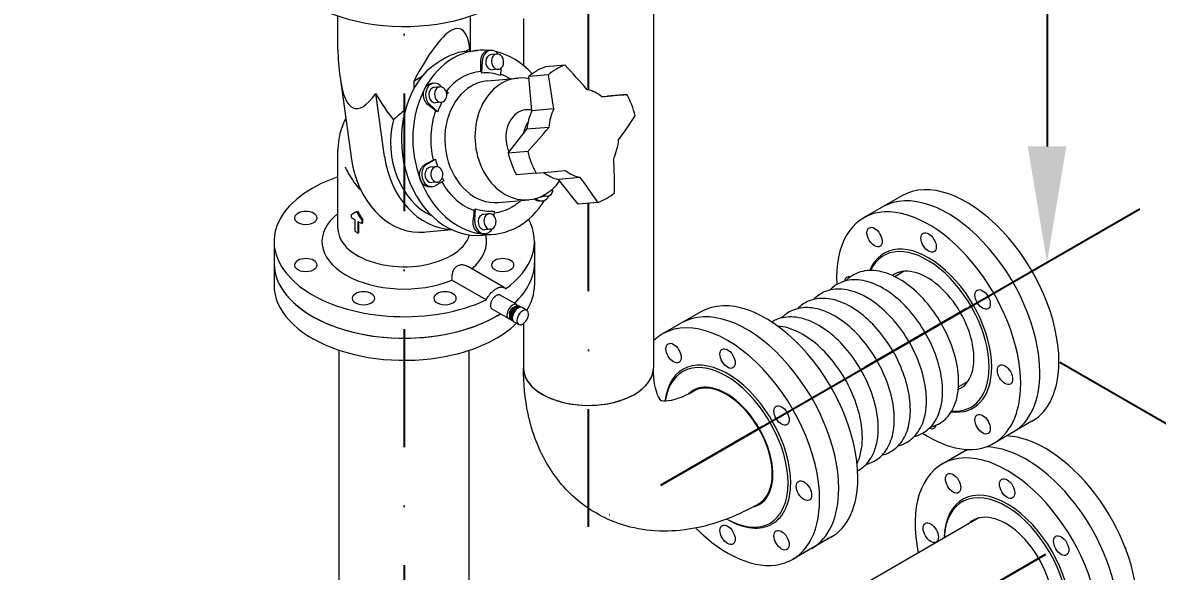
# Model space of a CAD drawing. Header units: millimetres. Extents: x -312439 to 477422, y -331570 to 212570.
# Drawn here: x 353393 to 354614, y 171917 to 172508 of the extents above; entities that cross this region are included whole.
import ezdxf

# ---------------------------------------------------------------- set-up
doc = ezdxf.new("R2010")
doc.units = ezdxf.units.MM
doc.linetypes.add('DASHDOT', pattern=[25.4, 12.7, -6.35, 0, -6.35])
doc.styles.add('ROMAND', font='ROMAND.SHX')
doc.dimstyles.new('1-50 (MILIMETRO)', dxfattribs={"dimscale": 0, "dimtxt": 125, "dimasz": 125, "dimexe": 100, "dimexo": 100, "dimgap": 50, "dimtad": 0, "dimdec": 0, "dimzin": 0, "dimdsep": 46, "dimtxsty": 'ROMAND', "dimcen": -390, "dimclrd": 1, "dimclre": 1, "dimclrt": 3, "dimadec": 0, "dimazin": 0, "dimtfac": 1, "dimtdec": 0, "dimtix": 1, "dimtmove": 2, "dimatfit": 2, "dimfxl": 1, "dimtvp": 1, "dimtolj": 1, "dimtzin": 0, "dimarcsym": 0})

# ---------------------------------------------------------------- blocks, each defined once
blk = doc.blocks.new('*D88')
at = {"color": 1, "lineweight": -2, "transparency": 16777216}
for p, q in [((354101.8, 173727.8), (354595.7, 174012.9)), ((354495.7, 173830.2), (354495.7, 172374.5)), ((354101.8, 172022.1), (354595.7, 172307.2))]:
    blk.add_line(p, q, dxfattribs=at)
at = {"color": 1, "transparency": 16777216}
for points in [[(354474.9, 173830.2), (354516.5, 173830.2), (354495.7, 173955.2)], [(354474.9, 172374.5), (354516.5, 172374.5), (354495.7, 172249.5)]]:
    blk.add_solid(points, dxfattribs=at)
at = {"layer": 'Defpoints', "color": 0, "transparency": 16777216}
for p in [(354001.8, 173670), (354495.7, 172249.5), (354001.8, 171964.4)]:
    blk.add_point(p, dxfattribs=at)
at = {"color": 3, "transparency": 16777216, "insert": (354370.7, 173102.3), "char_height": 125, "attachment_point": 5, "rotation": 90, "style": 'ROMAND'}
blk.add_mtext('\\A1;1706', dxfattribs=at)
blk = doc.blocks.new('*D89')
at = {"color": 1, "lineweight": -2, "transparency": 16777216}
for p, q in [((353703.5, 173136.1), (353190.9, 172840.2)), ((353290.9, 172772.9), (353290.9, 171364.9)), ((353703.5, 171478.1), (353190.9, 171182.2))]:
    blk.add_line(p, q, dxfattribs=at)
at = {"color": 1, "transparency": 16777216}
for points in [[(353270.1, 172772.9), (353311.8, 172772.9), (353290.9, 172897.9)], [(353270.1, 171364.9), (353311.8, 171364.9), (353290.9, 171239.9)]]:
    blk.add_solid(points, dxfattribs=at)
at = {"layer": 'Defpoints', "color": 0, "transparency": 16777216}
for p in [(353803.5, 173193.8), (353803.5, 171535.9), (353290.9, 171239.9)]:
    blk.add_point(p, dxfattribs=at)
at = {"color": 3, "transparency": 16777216, "insert": (353165.9, 172068.9), "char_height": 125, "attachment_point": 5, "rotation": 90, "style": 'ROMAND'}
blk.add_mtext('\\A1;1658', dxfattribs=at)
blk = doc.blocks.new('*D90')
at = {"color": 1, "lineweight": -2, "transparency": 16777216}
for p, q in [((354509.4, 172141.9), (355270.7, 171702.4)), ((354101.8, 171906.6), (354863.1, 171467.1)), ((354871.3, 171587.3), (355062.4, 171697.7))]:
    blk.add_line(p, q, dxfattribs=at)
at = {"color": 1, "transparency": 16777216}
for points in [[(355052, 171715.7), (355072.8, 171679.6), (355170.7, 171760.2)], [(354860.9, 171605.4), (354881.8, 171569.3), (354763.1, 171524.8)]]:
    blk.add_solid(points, dxfattribs=at)
at = {"layer": 'Defpoints', "color": 0, "transparency": 16777216}
for p in [(354409.4, 172199.7), (354001.8, 171964.4), (355170.7, 171760.2)]:
    blk.add_point(p, dxfattribs=at)
at = {"color": 3, "transparency": 16777216, "insert": (354904.4, 171750.7), "char_height": 125, "attachment_point": 5, "rotation": 30, "style": 'ROMAND'}
blk.add_mtext('\\A1;471', dxfattribs=at)

msp = doc.modelspace()

# ---------------------------------------------------------------- linework, layer by layer
at = {"color": 6, "linetype": 'DASHDOT', "ltscale": 10}
for p, q in [((353803.473, 173193.832), (353803.473, 171535.858)), ((354001.792, 172435.265), (354001.792, 172905.93)), ((354001.792, 171964.358), (354001.792, 172313.221))]:
    msp.add_line(p, q, dxfattribs=at)
at = {"color": 5, "linetype": 'Continuous', "lineweight": 0, "extrusion": (4.44089e-16, 0.816497, 0.57735)}
for p, q in [((354071.787, 172946.341), (354071.787, 172135.808)), ((353732.081, 172478.839), (353732.081, 172514.923)), ((353874.864, 172477.226), (353874.864, 172514.923)), ((353931.798, 172512.402), (353931.798, 172461.712)), ((353868.925, 172476.682), (353874.085, 172479.661)), ((353870.196, 172476.809), (353882.453, 172477.903)), ((353874.085, 172477.156), (353874.085, 172479.661)), ((353896.614, 172477.873), (353894.28, 172477.665)), ((353887.068, 172453.485), (353887.687, 172466.476)), ((353903.256, 172473.987), (353897.01, 172473.429)), ((353904.73, 172457.479), (353898.485, 172456.922)), ((353907.557, 172458.606), (353907.189, 172450.883)), ((353958.642, 172451.583), (353937.591, 172449.702)), ((353976.671, 172461.992), (353955.62, 172460.111)), ((353734.318, 172448.635), (353746.681, 172360.207)), ((353813.991, 172444.966), (353822.746, 172450.02)), ((353813.991, 172436.949), (353813.991, 172444.966)), ((353835.315, 172442.482), (353833.191, 172442.293)), ((353842.002, 172440.1), (353843.924, 172438.396)), ((353893.254, 172445.078), (353925.797, 172447.985)), ((353940.955, 172412.643), (353937.591, 172449.702)), ((353782.28, 172363.387), (353772.768, 172431.419)), ((353841.957, 172438.596), (353835.712, 172438.038)), ((353848.129, 172434.667), (353850.631, 172432.448)), ((354016.262, 172428.054), (354022.094, 172428.588)), ((354043.145, 172430.468), (354022.094, 172428.588)), ((353839.525, 172411.817), (353830.896, 172419.469)), ((353843.431, 172422.089), (353837.186, 172421.531)), ((353964.407, 172414.738), (353940.955, 172412.643)), ((353915.433, 172367.007), (353935.659, 172392.88)), ((353959.112, 172394.975), (353935.659, 172392.88)), ((353732.081, 172285.973), (353732.081, 172371.015)), ((353936.484, 172368.887), (353915.433, 172367.007)), ((353827.835, 172355.295), (353837.084, 172360.634)), ((353837.851, 172352.489), (353831.605, 172351.931)), ((353945.498, 172345.654), (353924.448, 172343.774)), ((353833.477, 172330.98), (353831.541, 172330.807)), ((353839.325, 172335.982), (353833.08, 172335.424)), ((353846.098, 172337.401), (353836.85, 172332.061)), ((353993.012, 172341.013), (353969.559, 172338.918)), ((353990.922, 172312.25), (353969.559, 172338.918)), ((353904.958, 172314.036), (353937.501, 172316.942)), ((353945.281, 172318.037), (353944.969, 172318.314)), ((353957.817, 172320.657), (353951.571, 172320.099)), ((354339.271, 172321.129), (354298.048, 172297.329)), ((353752.091, 172304.253), (353752.993, 172304.774)), ((353879.475, 172294.263), (353880.094, 172307.255)), ((353900.215, 172304.652), (353899.976, 172299.644)), ((353951.968, 172315.655), (353949.844, 172315.465)), ((354011.973, 172314.131), (353990.922, 172312.25)), ((353746.767, 172301.183), (353747.674, 172301.707)), ((353746.767, 172297.894), (353746.767, 172301.183)), ((353750.432, 172283.007), (353750.432, 172295.452)), ((353753.803, 172281.06), (353753.803, 172293.506)), ((353754.705, 172281.581), (353754.705, 172293.026)), ((353758.035, 172294.678), (353758.942, 172295.202)), ((353758.035, 172291.388), (353758.035, 172294.678)), ((353758.942, 172291.912), (353758.942, 172295.202)), ((353895.043, 172301.774), (353888.798, 172301.216)), ((353753.803, 172281.06), (353754.705, 172281.581)), ((353758.035, 172291.388), (353758.942, 172291.912)), ((353826.909, 172282.234), (353854.753, 172284.721)), ((353890.669, 172280.264), (353888.336, 172280.056)), ((353896.518, 172285.266), (353890.272, 172284.709)), ((353663.239, 172271.921), (353663.239, 172224.908)), ((353887.889, 172278.721), (353900.146, 172279.816)), ((353943.706, 172271.921), (353943.706, 172224.908)), ((353911.154, 172222.241), (353872.496, 172244.56)), ((354341.733, 172239.819), (354331.766, 172234.065)), ((353891.597, 172208.941), (353854.761, 172230.208)), ((353924.577, 172203.965), (353906.903, 172214.17)), ((353915.845, 172188.84), (353898.17, 172199.044)), ((353925.169, 172199.786), (353925.98, 172200.254)), ((353928.119, 172201.773), (353927.218, 172202.294)), ((353935.427, 172197.775), (353930.378, 172200.69)), ((354122.764, 172196.129), (354081.542, 172172.329)), ((353919.514, 172186.869), (353918.613, 172187.389)), ((353919.76, 172190.417), (353919.76, 172189.481)), ((353926.63, 172182.539), (353921.582, 172185.454)), ((353931.798, 172183.475), (353931.798, 172135.808)), ((353733.478, 171707.308), (353733.478, 172154.751)), ((353873.467, 171707.308), (353873.467, 172154.751)), ((354410.318, 172121.025), (354400.352, 172115.271)), ((354479.504, 172078.238), (354438.281, 172054.438)), ((354409.926, 172047.922), (354382.651, 172032.175)), ((354150.755, 171972.905), (354151.658, 171972.383)), ((354422.444, 171974.044), (354236.829, 171866.879)), ((354262.998, 171953.238), (354221.775, 171929.438)), ((354580.261, 171942.309), (354579.696, 171942.636)), ((354579.835, 171942.277), (354580.261, 171942.309)), ((354580.261, 171942.309), (354580.261, 171941.172))]:
    msp.add_line(p, q, dxfattribs=at)
at = {"color": 6, "linetype": 'DASHDOT', "ltscale": 10, "extrusion": (4.44089e-16, 0.816497, 0.57735)}
for p, q in [((354409.387, 172199.683), (354001.792, 171964.358)), ((354493.991, 171934.529), (353803.473, 171535.858))]:
    msp.add_line(p, q, dxfattribs=at)
at = {"color": 5, "linetype": 'Continuous', "lineweight": 0}
msp.add_arc((353803.473, 172371.015), 71.391, 151.937168, 180, dxfattribs=at)
for centre, major_axis, ratio, start_param, end_param in [((353803.473, 172584.61), (140.233, 0), 0.57735027, 3.14159265, 5.39189999), ((353803.473, 172310.921), (60.176, 190.253), 0.20190622, 5.8629198, 6.50044468), ((353803.473, 172310.921), (60.176, 190.253), 0.20190622, 0.21725938, 0.85478426), ((353803.473, 172407.447), (-46.463, 131.96), 0.41075435, 0.86214009, 1.11311563), ((353891.299, 172378.86), (8.846, -99.044), 0.78867513, 2.98035042, 3.49247206), ((353879.043, 172377.765), (8.846, -99.044), 0.78867513, 3.14159265, 3.24735773), ((353897.748, 172465.175), (1.134, -12.698), 0.78867513, 2.25514987, 4.53966962), ((353891.299, 172378.86), (8.846, -99.044), 0.78867513, 2.33889999, 2.89501868), ((353891.299, 172378.86), (8.846, -99.044), 0.78867513, 3.49247206, 4.01607084), ((353819.97, 172372.489), (62.833, 101.162), 0.40254267, 0.64488071, 0.88999505), ((353819.97, 172372.489), (62.833, 101.162), 0.40254267, 0.39976638, 0.64488071), ((353897.748, 172465.175), (-0.737, 8.254), 0.78867513, 0.35087941, 3.14159265), ((353897.748, 172465.175), (-0.737, 8.254), 0.78867513, 0, 0.35087941), ((353903.993, 172465.733), (-0.737, 8.254), 0.78867513, 0.35087941, 3.49247206), ((353903.993, 172465.733), (-0.737, 8.254), 0.78867513, 3.49247206, 6.63406472), ((353879.043, 172377.765), (8.846, -99.044), 0.78867513, 3.7375864, 6.28318531), ((353892.527, 172378.969), (6.808, -76.223), 0.78867513, 3.13624359, 3.49247206), ((353893.641, 172379.069), (6.646, -74.41), 0.78867513, 2.79738554, 3.14036104), ((353892.527, 172378.969), (6.808, -76.223), 0.78867513, 2.60529105, 2.78295009), ((353973.271, 172386.181), (6.805, -76.188), 0.78867513, 3.32502399, 3.65992014), ((353994.322, 172388.061), (-6.805, 76.188), 0.78867513, 0.35087941, 0.51832749), ((353687.539, 172360.592), (-41.738, 455.48), 0.61480915, 4.7750799, 4.85691043), ((353994.322, 172388.061), (-6.805, 76.188), 0.78867513, 0.18343133, 0.35087941), ((353737.74, 172389.575), (-360.346, 281.7), 0.47025443, 4.31111475, 4.39294528), ((353803.473, 172671.742), (53.231, 256.437), 0.18551729, 2.66323065, 3.53846828), ((353836.449, 172429.784), (1.134, -12.698), 0.78867513, 2.44527451, 5.58686717), ((353842.694, 172430.342), (0.737, -8.254), 0.78867513, 0.35087941, 3.49247206), ((353899.106, 172379.557), (5.852, -65.521), 0.78867513, 3.49247206, 6.28318531), ((353892.527, 172378.969), (6.808, -76.223), 0.78867513, 3.49247206, 3.83662805), ((353931.649, 172382.463), (5.852, -65.521), 0.78867513, 3.49247206, 6.63406472), ((353899.106, 172379.557), (5.852, -65.521), 0.78867513, 3.14159265, 3.49247206), ((353931.649, 172382.463), (5.852, -65.521), 0.78867513, 2.91008503, 3.49247206), ((353803.473, 172502.378), (-46.463, 131.96), 0.41075435, 1.98835326, 2.26754973), ((353891.299, 172378.86), (8.846, -99.044), 0.78867513, 4.01607084, 5.06326839), ((353836.449, 172429.784), (0.737, -8.254), 0.78867513, 3.49247206, 6.28318531), ((353836.449, 172429.784), (0.737, -8.254), 0.78867513, 3.14159265, 3.49247206), ((353842.694, 172430.342), (0.737, -8.254), 0.78867513, 3.49247206, 6.63406472), ((353893.641, 172379.069), (6.646, -74.41), 0.78867513, 3.84458309, 3.87989113), ((353996.724, 172388.276), (-4.253, 47.617), 0.78867513, 5.62527737, 6.07205574), ((353713.793, 172400.931), (455.516, 41.342), 0.00111499, 5.4386381, 5.52046863), ((353994.322, 172388.061), (-6.805, 76.188), 0.78867513, 5.06326839, 5.23071647), ((353893.641, 172379.069), (6.646, -74.41), 0.78867513, 4.02586758, 4.18755859), ((353937.36, 172382.973), (2.756, -30.856), 0.78867513, 2.88421594, 3.49247206), ((353996.724, 172388.276), (-4.253, 47.617), 0.78867513, 0.91288839, 1.35966676), ((353994.322, 172388.061), (-6.805, 76.188), 0.78867513, 4.89582031, 5.06326839), ((353852.734, 172375.415), (7.202, -80.632), 0.78867513, 4.29303072, 5.86280787), ((353892.527, 172378.969), (6.808, -76.223), 0.78867513, 4.18344114, 4.89589809), ((353937.36, 172382.973), (2.756, -30.856), 0.78867513, 3.49247206, 5.14020289), ((353973.271, 172386.181), (4.253, -47.617), 0.78867513, 4.05448104, 4.50125942), ((353738.893, 172336.239), (356.976, 285.958), 0.39604584, 5.31415768, 5.39598821), ((353950.631, 172384.159), (2.098, -23.491), 0.78867513, 3.8637936, 4.46046304), ((353695.521, 172390.382), (356.976, 285.958), 0.39604584, 5.10411779, 5.18594832), ((353996.724, 172388.276), (-4.253, 47.617), 0.78867513, 4.05448104, 4.50125942), ((353973.271, 172386.181), (6.805, -76.188), 0.78867513, 4.89582031, 5.23071647), ((353994.322, 172388.061), (-6.805, 76.188), 0.78867513, 1.75422766, 1.92167574), ((353817.135, 172372.235), (8.052, -90.155), 0.78867513, 4.77554356, 6.19954672), ((353852.734, 172375.415), (8.052, -90.155), 0.78867513, 4.77554356, 6.18845813), ((353832.343, 172343.678), (-1.134, 12.698), 0.78867513, 0.35087941, 3.49247206), ((353838.588, 172344.236), (0.737, -8.254), 0.78867513, 0.35087941, 3.49247206), ((353893.641, 172379.069), (6.646, -74.41), 0.78867513, 4.89178064, 5.00784831), ((353994.322, 172388.061), (-6.805, 76.188), 0.78867513, 1.92167574, 2.08912382), ((353746.875, 172366.029), (41.738, -455.48), 0.61480915, 1.42344736, 1.50527789), ((353803.473, 172271.921), (140.233, 0), 0.57735027, 2.10492458, 2.35619449), ((353832.343, 172343.678), (0.737, -8.254), 0.78867513, 3.49247206, 6.28318531), ((353832.343, 172343.678), (0.737, -8.254), 0.78867513, 3.14159265, 3.49247206), ((353838.588, 172344.236), (0.737, -8.254), 0.78867513, 3.49247206, 6.63406472), ((353720.622, 172325.69), (455.516, 41.342), 0.00111499, 5.22859821, 5.31042874), ((353973.271, 172386.181), (4.253, -47.617), 0.78867513, 5.62700023, 6.07205574), ((353996.724, 172388.276), (-4.253, 47.617), 0.78867513, 2.48368471, 2.93046309), ((353803.473, 172271.921), (140.233, 0), 0.57735027, 2.35619449, 5.39189999), ((353891.299, 172378.86), (8.846, -99.044), 0.78867513, 5.06326839, 6.11046594), ((353892.527, 172378.969), (6.808, -76.223), 0.78867513, 5.23710515, 5.94309564), ((353893.641, 172379.069), (6.646, -74.41), 0.78867513, 5.18764953, 5.23475614), ((353931.649, 172382.463), (5.852, -65.521), 0.78867513, 0.35087941, 0.74178752), ((353957.079, 172328.911), (-0.737, 8.254), 0.78867513, 3.49247206, 4.6519615), ((353696.675, 172337.046), (-360.346, 281.7), 0.47025443, 4.10107486, 4.18290539), ((354409.387, 172199.683), (70.117, -121.446), 0.57735027, 0.78539816, 3.14159265), ((353950.834, 172328.353), (-1.134, 12.698), 0.78867513, 2.44527451, 4.02803544), ((353950.834, 172328.353), (-0.737, 8.254), 0.78867513, 2.93120014, 3.14159265), ((353957.079, 172328.911), (-0.737, 8.254), 0.78867513, 2.50826404, 3.49247206), ((353994.322, 172388.061), (-6.805, 76.188), 0.78867513, 3.32502399, 3.49247206), ((353994.322, 172388.061), (-6.805, 76.188), 0.78867513, 3.49247206, 3.65992014), ((354388.776, 172187.783), (70.117, -121.446), 0.57735027, 0.78539816, 3.14159265), ((353697.47, 172297.271), (-12.111, 0), 0.57735027, 2.35619449, 5.49778714), ((353803.473, 172333.918), (71.391, 41.191), 0.00028422, 3.8150161, 3.92685607), ((353803.473, 172333.922), (-50.49, 87.393), 0.57753972, 1.57066136, 1.6825017), ((353893.641, 172379.069), (6.646, -74.41), 0.78867513, 5.93897819, 6.28195369), ((353892.527, 172378.969), (6.808, -76.223), 0.78867513, 0.01320384, 0.35087941), ((353892.527, 172378.969), (6.808, -76.223), 0.78867513, 0.35087941, 0.53630161), ((353891.299, 172378.86), (8.846, -99.044), 0.78867513, 0.35087941, 0.81818173), ((354368.165, 172175.883), (70.117, -121.446), 0.57735027, 0.78539816, 3.9923619), ((353697.47, 172297.271), (-12.111, 0), 0.57735027, 5.49778714, 8.6393798), ((353803.473, 172271.921), (88.602, 0), 0.57735027, 2.50774616, 5.32971885), ((353803.473, 172333.918), (72.666, 41.926), 0.00028422, 3.81698569, 3.92685556), ((353803.473, 172324.129), (-72.666, 0), 0.57735027, 0.67555703, 0.75258659), ((353803.473, 172333.922), (-51.391, 88.954), 0.57753972, 1.57066085, 1.68053106), ((353803.473, 172324.129), (-72.666, 0), 0.57735027, 0.81820974, 0.8952971), ((353889.535, 172292.962), (-1.134, 12.698), 0.78867513, 1.39807696, 4.02803544), ((353889.535, 172292.962), (0.737, -8.254), 0.78867513, 3.49247206, 6.28318531), ((353889.535, 172292.962), (0.737, -8.254), 0.78867513, 3.14159265, 3.49247206), ((353895.781, 172293.52), (0.737, -8.254), 0.78867513, 3.49247206, 6.63406472), ((353895.781, 172293.52), (0.737, -8.254), 0.78867513, 0.35087941, 3.49247206), ((353803.473, 172271.921), (140.233, 0), 0.57735027, 5.6036743, 6.58518867), ((353803.473, 172285.973), (71.391, 0), 0.57735027, 3.14159265, 5.49778714), ((353803.473, 172311.683), (-72.666, 0), 0.57735027, 0.75258659, 0.81820974), ((353891.299, 172378.86), (8.846, -99.044), 0.78867513, 6.11046594, 6.63406472), ((353803.473, 172285.973), (71.391, 0), 0.57735027, 5.49778714, 6.11465983), ((353803.473, 172271.921), (88.602, 0), 0.57735027, 5.67130388, 6.42238341), ((354368.165, 172175.883), (48.071, -83.262), 0.57735027, 0.78539816, 3.55968323), ((354366.779, 172175.083), (47.091, -81.565), 0.57735027, 0.78539816, 3.52200324), ((353803.473, 172248.708), (-140.233, 0), 0.57735027, 0, 1.96273642), ((353803.473, 172248.708), (140.233, 0), 0.57735027, 3.14159265, 5.49778714), ((353697.47, 172246.571), (-12.111, 0), 0.57735027, 5.49778714, 8.6393798), ((353697.47, 172246.571), (-12.111, 0), 0.57735027, 2.35619449, 5.49778714), ((353909.475, 172246.571), (-12.111, 0), 0.57735027, 5.49778714, 8.6393798), ((353909.475, 172246.571), (-12.111, 0), 0.57735027, 2.35619449, 5.49778714), ((353803.473, 172248.708), (-140.233, 0), 0.57735027, 2.57789119, 3.14159265), ((353803.473, 172248.708), (140.233, 0), 0.57735027, 5.71948385, 6.28318531), ((354366.779, 172175.083), (35.518, -61.518), 0.57735027, 6.2237155, 9.48424777), ((354285.892, 172223.383), (5.818, -10.076), 0.57735027, 2.60384907, 3.80810869), ((353803.473, 172224.908), (140.233, 0), 0.57735027, 3.14159265, 5.10432908), ((353803.473, 172224.908), (140.233, 0), 0.57735027, 5.94045556, 6.28318531), ((353759.565, 172210.72), (-12.111, 0), 0.57735027, 5.49778714, 8.6393798), ((353759.565, 172210.72), (-12.111, 0), 0.57735027, 2.35619449, 5.49778714), ((353847.38, 172210.72), (-12.111, 0), 0.57735027, 5.49778714, 8.6393798), ((353847.38, 172210.72), (-12.111, 0), 0.57735027, 2.35619449, 5.49778714), ((354192.881, 172074.683), (70.117, -121.446), 0.57735027, 0.78539816, 3.14159265), ((353920.211, 172196.403), (4.366, 7.563), 0.57735027, 0.78539816, 3.48116086), ((353922.915, 172194.841), (4.303, 7.452), 0.57735027, 0.78539816, 3.14159265), ((353920.211, 172196.403), (2.55, 4.416), 0.57735027, 0.78539816, 2.79397022), ((353923.817, 172194.321), (4.303, 7.452), 0.57735027, 0.78539816, 3.34982476), ((353923.817, 172194.321), (3.825, 6.624), 0.57735027, 0.78539816, 3.13938294), ((353925.98, 172193.072), (4.398, 7.618), 0.57735027, 0.78539816, 3.14159265), ((353925.169, 172193.54), (3.825, 6.624), 0.57735027, 0.78539816, 2.35619449), ((353920.211, 172196.403), (4.366, 7.563), 0.57735027, 5.9436171, 7.06858347), ((353920.211, 172196.403), (2.55, 4.416), 0.57735027, 0.34762244, 0.78539816), ((353922.915, 172194.841), (4.303, 7.452), 0.57735027, 0, 0.78539816), ((353923.817, 172194.321), (4.303, 7.452), 0.57735027, 6.0749532, 7.06858347), ((353923.817, 172194.321), (3.825, 6.624), 0.57735027, 0.00220971, 0.78539816), ((353931.028, 172190.157), (4.398, 7.618), 0.57735027, 0.78539816, 3.92699082), ((353925.98, 172193.072), (4.398, 7.618), 0.57735027, 0, 0.78539816), ((353931.028, 172190.157), (4.398, 7.618), 0.57735027, 3.92699082, 7.06858347), ((354172.27, 172062.783), (70.117, -121.446), 0.57735027, 0.78539816, 3.14159265), ((353803.473, 172248.708), (-140.233, 0), 0.57735027, 1.96273642, 2.39995971), ((353803.473, 172224.908), (140.233, 0), 0.57735027, 5.10432908, 5.75146798), ((353803.473, 172248.708), (140.233, 0), 0.57735027, 5.49778714, 5.54155236), ((354151.658, 172050.883), (70.117, -121.446), 0.57735027, 0.78539816, 3.29268293), ((354151.658, 172050.883), (48.071, -83.262), 0.57735027, 0.78539816, 3.79884436), ((354150.273, 172050.083), (47.091, -81.565), 0.57735027, 0.78539816, 3.77336116), ((354001.792, 172135.808), (69.994, 0), 0.57735027, 3.14159265, 5.49778714), ((354001.792, 172135.808), (-69.994, 0), 0.57735027, 0, 3.14159265), ((354001.792, 172135.808), (69.994, 0), 0.57735027, 5.49778714, 6.28318531), ((354368.165, 172175.883), (48.071, -83.262), 0.57735027, 5.86509473, 7.06858347), ((354366.779, 172175.083), (47.091, -81.565), 0.57735027, 5.90277472, 7.06858347), ((354409.387, 172199.683), (70.117, -121.446), 0.57735027, 0, 0.78539816), ((354388.776, 172187.783), (70.117, -121.446), 0.57735027, 0, 0.78539816), ((354150.273, 172050.083), (35.518, -61.518), 0.57735027, 6.10360239, 9.5816852), ((354150.273, 172050.083), (34.997, -60.617), 0.57735027, 0.78539816, 3.14159265), ((354172.27, 172062.783), (35.518, -61.518), 0.57735027, 3.4564323, 3.48123897), ((354172.27, 172062.783), (34.293, -59.397), 0.57735027, 3.40881303, 3.43412722), ((354172.27, 172062.783), (30.619, -53.033), 0.57735027, 3.26055564, 3.28804618), ((354368.165, 172175.883), (70.117, -121.446), 0.57735027, 5.43241606, 7.06858347), ((354368.165, 172080.883), (-5.818, 10.076), 0.57735027, 3.14159265, 3.67933624), ((354368.165, 172080.883), (-5.818, 10.076), 0.57735027, 2.47507662, 3.14159265), ((354493.991, 171934.529), (70.117, -121.446), 0.57735027, 0.78539816, 2.7909146), ((354473.379, 171922.629), (70.117, -121.446), 0.57735027, 0.78539816, 2.81010391), ((354452.768, 171910.729), (70.117, -121.446), 0.57735027, 0.78539816, 4.18979838), ((354473.379, 171922.629), (70.117, -121.446), 0.57735027, 3.02822808, 3.14159265), ((354150.273, 172050.083), (47.091, -81.565), 0.57735027, 5.50507044, 7.06858347), ((354151.658, 172050.883), (48.071, -83.262), 0.57735027, 5.49778714, 7.06858347), ((354150.273, 172050.083), (34.997, -60.617), 0.57735027, 0, 0.78539816), ((354192.881, 172074.683), (70.117, -121.446), 0.57735027, 0, 0.78539816), ((354172.27, 172062.783), (34.293, -59.397), 0.57735027, 5.99065074, 6.01596493), ((354172.27, 172062.783), (30.619, -53.033), 0.57735027, 6.13673178, 6.16422232), ((354172.27, 172062.783), (70.117, -121.446), 0.57735027, 0, 0.78539816), ((354452.768, 171910.729), (48.071, -83.262), 0.57735027, 0.78539816, 3.89695165), ((354451.382, 171909.929), (47.091, -81.565), 0.57735027, 0.78539816, 3.8745889), ((354151.658, 172050.883), (70.117, -121.446), 0.57735027, 5.14508937, 7.06858347), ((354172.27, 172062.783), (35.518, -61.518), 0.57735027, 5.94353899, 5.96834566), ((354451.382, 171909.929), (35.518, -61.518), 0.57735027, 6.11177289, 9.59619038)]:
    msp.add_ellipse(centre, major_axis=major_axis, ratio=ratio, start_param=start_param, end_param=end_param, dxfattribs=at)
for centre, major_axis in [((354309.989, 172276.646), (5.818, -10.076)), ((354368.165, 172270.883), (5.818, -10.076)), ((354426.34, 172209.471), (-5.818, 10.076)), ((354093.483, 172151.646), (5.818, -10.076)), ((354151.658, 172145.883), (5.818, -10.076)), ((354450.437, 172128.383), (-5.818, 10.076)), ((354209.834, 172084.471), (-5.818, 10.076)), ((354426.34, 172075.121), (-5.818, 10.076)), ((354233.931, 172003.383), (-5.818, 10.076)), ((354394.592, 172011.492), (5.818, -10.076)), ((354452.768, 172005.729), (5.818, -10.076)), ((354151.658, 171955.883), (-5.818, 10.076)), ((354370.495, 171958.229), (5.818, -10.076)), ((354209.834, 171950.121), (-5.818, 10.076)), ((354510.943, 171944.317), (-5.818, 10.076))]:
    msp.add_ellipse(centre, major_axis=major_axis, ratio=0.57735027, dxfattribs=at)
for points, knots in [([(353885.978, 172466.324), (353885.973, 172467.155), (353886.034, 172467.964), (353886.22, 172469.146), (353886.298, 172469.534), (353886.486, 172470.301), (353886.597, 172470.679), (353886.972, 172471.775), (353887.279, 172472.459), (353888.005, 172473.735), (353888.429, 172474.329), (353889.356, 172475.374), (353889.862, 172475.831), (353890.687, 172476.416), (353890.973, 172476.595), (353891.555, 172476.909), (353892.149, 172477.185), (353892.767, 172477.383), (353893.398, 172477.541), (353893.721, 172477.601), (353894.125, 172477.65), (353894.202, 172477.658), (353894.28, 172477.665)], [0.0000003958, 0.0000003958, 0.0000003958, 0.0000003958, 0.0019581487, 0.0019581487, 0.0029370251, 0.0029370251, 0.0039159015, 0.0039159015, 0.0058736544, 0.0058736544, 0.0078314072, 0.0078314072, 0.0097891601, 0.0097891601, 0.0107680365, 0.0107680365, 0.0117469129, 0.0127257894, 0.0127257894, 0.0137046658, 0.0137046658, 0.0139385432, 0.0139385432, 0.0139385432, 0.0139385432]), ([(353825.696, 172437.033), (353825.878, 172437.372), (353826.077, 172437.701), (353826.499, 172438.328), (353826.722, 172438.626), (353827.427, 172439.474), (353827.944, 172439.979), (353829.078, 172440.863), (353829.677, 172441.228), (353830.618, 172441.664), (353830.939, 172441.79), (353831.596, 172442.005), (353831.933, 172442.093), (353832.576, 172442.221), (353832.882, 172442.265), (353833.191, 172442.293)], [0.01624722761, 0.01624722761, 0.01624722761, 0.01624722761, 0.01722496292, 0.01722496292, 0.01820269822, 0.01820269822, 0.02015816883, 0.02015816883, 0.02211363944, 0.02211363944, 0.02309137474, 0.02309137474, 0.02406911004, 0.02406911004, 0.02495144304, 0.02495144304, 0.02495144304, 0.02495144304]), ([(353829.187, 172419.316), (353828.592, 172419.8), (353828.04, 172420.345), (353827.274, 172421.252), (353827.029, 172421.57), (353826.564, 172422.234), (353826.346, 172422.575), (353825.736, 172423.63), (353825.385, 172424.371), (353824.947, 172425.543), (353824.816, 172425.943), (353824.589, 172426.746), (353824.396, 172427.556), (353824.268, 172428.379), (353824.174, 172429.209), (353824.143, 172429.629), (353824.104, 172430.884), (353824.146, 172431.706), (353824.31, 172432.918), (353824.382, 172433.318), (353824.56, 172434.111), (353824.666, 172434.502), (353825.028, 172435.638), (353825.331, 172436.356), (353825.696, 172437.033)], [0.00058138, 0.00058138, 0.00058138, 0.00058138, 0.002539611, 0.002539611, 0.0035187265, 0.0035187265, 0.0044978419, 0.0044978419, 0.0064560729, 0.0064560729, 0.0074351884, 0.0074351884, 0.0084143038, 0.0093934193, 0.0093934193, 0.0103725348, 0.0103725348, 0.0123307657, 0.0123307657, 0.0133098812, 0.0133098812, 0.0142889967, 0.0142889967, 0.0162472276, 0.0162472276, 0.0162472276, 0.0162472276]), ([(353804.818, 172414.423), (353804.043, 172413.753), (353803.272, 172413.087), (353798.811, 172409.222), (353795.229, 172406.095), (353791.719, 172403.059)], [0.0322987558, 0.0322987558, 0.0322987558, 0.0322987558, 0.0349277719, 0.0349277719, 0.047621342, 0.047621342, 0.047621342, 0.047621342]), ([(353820.986, 172338.264), (353820.839, 172338.643), (353820.707, 172339.032), (353820.473, 172339.828), (353820.373, 172340.234), (353820.123, 172341.453), (353820.024, 172342.277), (353819.977, 172343.531), (353819.978, 172343.953), (353820.016, 172344.79), (353820.051, 172345.204), (353820.208, 172346.434), (353820.379, 172347.237), (353820.858, 172348.812), (353821.159, 172349.559), (353821.697, 172350.616), (353821.891, 172350.957), (353822.309, 172351.62), (353822.535, 172351.942), (353823.242, 172352.856), (353823.758, 172353.402), (353824.879, 172354.371), (353825.488, 172354.795), (353826.126, 172355.142)], [0.0156622181, 0.0156622181, 0.0156622181, 0.0156622181, 0.0166401895, 0.0166401895, 0.0176181608, 0.0176181608, 0.0195741034, 0.0195741034, 0.0205520747, 0.0205520747, 0.021530046, 0.021530046, 0.0234859886, 0.0234859886, 0.0254419312, 0.0254419312, 0.0264199025, 0.0264199025, 0.0273978738, 0.0273978738, 0.0293538164, 0.0293538164, 0.031309759, 0.031309759, 0.031309759, 0.031309759]), ([(353756.681, 172327.163), (353754.772, 172329.335), (353752.948, 172331.573), (353750.671, 172334.597), (353750.139, 172335.322), (353749.095, 172336.779), (353748.584, 172337.512), (353747.082, 172339.721), (353746.122, 172341.208), (353744.288, 172344.214), (353743.413, 172345.732), (353742.164, 172348.033), (353741.758, 172348.803), (353741.166, 172349.965), (353740.874, 172350.547), (353740.588, 172351.132), (353740.398, 172351.522), (353740.304, 172351.719), (353740.212, 172351.912)], [0.0565744097, 0.0565744097, 0.0565744097, 0.0565744097, 0.0634639353, 0.0634639353, 0.0656099802, 0.0656099802, 0.0677560251, 0.0677560251, 0.072048115, 0.072048115, 0.0763402048, 0.0763402048, 0.0784862497, 0.0784862497, 0.0795592722, 0.0800957834, 0.0800957834, 0.0806322947, 0.0806322947, 0.0806322947, 0.0806322947]), ([(353831.541, 172330.807), (353831.394, 172330.794), (353831.246, 172330.784), (353830.402, 172330.751), (353829.71, 172330.805), (353828.335, 172331.075), (353827.649, 172331.295), (353826.343, 172331.881), (353825.718, 172332.248), (353824.82, 172332.911), (353824.527, 172333.152), (353823.969, 172333.661), (353823.434, 172334.2), (353822.945, 172334.798), (353822.48, 172335.426), (353822.257, 172335.757), (353821.635, 172336.783), (353821.28, 172337.505), (353820.986, 172338.264)], [0.0035035328, 0.0035035328, 0.0035035328, 0.0035035328, 0.003915703, 0.003915703, 0.0058734555, 0.0058734555, 0.007831208, 0.007831208, 0.0097889606, 0.0097889606, 0.0107678368, 0.0107678368, 0.0117467131, 0.0127255894, 0.0127255894, 0.0137044656, 0.0137044656, 0.0156622181, 0.0156622181, 0.0156622181, 0.0156622181]), ([(353949.844, 172315.465), (353949.504, 172315.435), (353949.162, 172315.429), (353948.188, 172315.482), (353947.569, 172315.598), (353946.661, 172315.89), (353946.362, 172316.007), (353945.77, 172316.281), (353945.476, 172316.439), (353944.622, 172316.966), (353944.082, 172317.389), (353943.572, 172317.885)], [0.02580996149, 0.02580996149, 0.02580996149, 0.02580996149, 0.0268783058, 0.0268783058, 0.02883450558, 0.02883450558, 0.02981260547, 0.02981260547, 0.03079070536, 0.03079070536, 0.03274690513, 0.03274690513, 0.03274690513, 0.03274690513]), ([(353886.589, 172280.09), (353886.261, 172280.133), (353885.933, 172280.196), (353885.281, 172280.363), (353884.958, 172280.468), (353884.012, 172280.838), (353883.407, 172281.16), (353882.538, 172281.757), (353882.254, 172281.977), (353881.708, 172282.447), (353881.447, 172282.698), (353880.695, 172283.495), (353880.237, 172284.087), (353879.413, 172285.397), (353879.059, 172286.094), (353878.613, 172287.198), (353878.479, 172287.575), (353878.24, 172288.351), (353878.135, 172288.75), (353877.871, 172289.953), (353877.759, 172290.77), (353877.664, 172292.43), (353877.682, 172293.279), (353877.766, 172294.111)], [0.0156624186, 0.0156624186, 0.0156624186, 0.0156624186, 0.0166406399, 0.0166406399, 0.0176188611, 0.0176188611, 0.0195753035, 0.0195753035, 0.0205535247, 0.0205535247, 0.021531746, 0.021531746, 0.0234881884, 0.0234881884, 0.0254446308, 0.0254446308, 0.0264228521, 0.0264228521, 0.0274010733, 0.0274010733, 0.0293575157, 0.0293575157, 0.0313139582, 0.0313139582, 0.0313139582, 0.0313139582]), ([(353860.535, 172245.43), (353859.974, 172245.106), (353859.447, 172244.725), (353858.706, 172244.071), (353858.468, 172243.839), (353858.008, 172243.346), (353857.787, 172243.086), (353857.16, 172242.279), (353856.788, 172241.699), (353856.293, 172240.773), (353856.139, 172240.455), (353855.852, 172239.799), (353855.72, 172239.463), (353855.359, 172238.44), (353855.165, 172237.737), (353854.863, 172236.293), (353854.755, 172235.548), (353854.556, 172233.286), (353854.588, 172231.756), (353854.761, 172230.208)], [0.0148669179, 0.0148669179, 0.0148669179, 0.0148669179, 0.0167201332, 0.0167201332, 0.0176467408, 0.0176467408, 0.0185733484, 0.0185733484, 0.0204265637, 0.0204265637, 0.0213531713, 0.0213531713, 0.0222797789, 0.0222797789, 0.0241329942, 0.0241329942, 0.0259862094, 0.0259862094, 0.0296926399, 0.0296926399, 0.0296926399, 0.0296926399]), ([(353872.496, 172244.56), (353872.349, 172244.645), (353872.202, 172244.727), (353871.737, 172244.981), (353871.416, 172245.143), (353870.77, 172245.449), (353870.442, 172245.592), (353869.455, 172245.984), (353868.796, 172246.196), (353867.476, 172246.514), (353866.814, 172246.621), (353865.818, 172246.692), (353865.484, 172246.701), (353864.828, 172246.688), (353864.504, 172246.667), (353863.543, 172246.555), (353862.917, 172246.42), (353861.697, 172246.021), (353861.097, 172245.754), (353860.535, 172245.43)], [0.0032824913, 0.0032824913, 0.0032824913, 0.0032824913, 0.0037169524, 0.0037169524, 0.0046461162, 0.0046461162, 0.00557528, 0.00557528, 0.0074336076, 0.0074336076, 0.0092919352, 0.0092919352, 0.010221099, 0.010221099, 0.0111502628, 0.0111502628, 0.0130085903, 0.0130085903, 0.0148669179, 0.0148669179, 0.0148669179, 0.0148669179]), ([(354400.515, 172120.519), (354400.515, 172128.887), (354399.31, 172137.807), (354394.714, 172155.897), (354391.328, 172165.064), (354382.75, 172182.743), (354377.569, 172191.256), (354365.902, 172206.834), (354359.418, 172213.896), (354345.712, 172225.884), (354338.489, 172230.798), (354323.937, 172237.875), (354316.6, 172240.045), (354302.803, 172241.104), (354296.302, 172240.134), (354286.258, 172235.722), (354282.408, 172233.007), (354279.155, 172229.607)], [0, 0, 0, 0, 0.33115718, 0.33115718, 0.66127893, 0.66127893, 0.98996292, 0.98996292, 1.3188617, 1.3188617, 1.6494604, 1.6494604, 1.97984251, 1.97984251, 2.29269857, 2.29269857, 2.52313384, 2.52313384, 2.52313384, 2.52313384]), ([(353891.597, 172208.941), (353892.238, 172210.237), (353892.977, 172211.482), (353894.012, 172212.98), (353894.224, 172213.277), (353894.661, 172213.865), (353894.885, 172214.156), (353895.567, 172215.012), (353896.035, 172215.558), (353896.994, 172216.607), (353897.486, 172217.109), (353898.493, 172218.068), (353899.011, 172218.527), (353900.56, 172219.801), (353901.596, 172220.526), (353902.633, 172221.124)], [0, 0, 0, 0, 0.0034182904, 0.0034182904, 0.004272863, 0.004272863, 0.0051274356, 0.0051274356, 0.0068365808, 0.0068365808, 0.0085457261, 0.0085457261, 0.0102548713, 0.0102548713, 0.0136731617, 0.0136731617, 0.0136731617, 0.0136731617]), ([(353902.633, 172221.124), (353902.891, 172221.274), (353903.151, 172221.416), (353903.664, 172221.679), (353903.918, 172221.802), (353904.671, 172222.142), (353905.164, 172222.331), (353906.129, 172222.636), (353906.601, 172222.752), (353907.527, 172222.906), (353907.97, 172222.943), (353908.821, 172222.94), (353909.228, 172222.899), (353909.812, 172222.779), (353910.002, 172222.729), (353910.374, 172222.608), (353910.556, 172222.538), (353911.433, 172222.138), (353912.04, 172221.668), (353912.557, 172221.042)], [0.0136731617, 0.0136731617, 0.0136731617, 0.0136731617, 0.0145264761, 0.0145264761, 0.0153797904, 0.0153797904, 0.0170864192, 0.0170864192, 0.0187930479, 0.0187930479, 0.0204996767, 0.0204996767, 0.0222063054, 0.0222063054, 0.0230596198, 0.0230596198, 0.0239129342, 0.0239129342, 0.0273261917, 0.0273261917, 0.0273261917, 0.0273261917]), ([(354365.874, 172100.519), (354365.874, 172108.887), (354364.669, 172117.807), (354360.073, 172135.897), (354356.687, 172145.064), (354348.109, 172162.743), (354342.928, 172171.256), (354331.261, 172186.834), (354324.777, 172193.896), (354311.071, 172205.884), (354303.848, 172210.798), (354289.296, 172217.875), (354281.959, 172220.045), (354268.162, 172221.104), (354261.661, 172220.134), (354251.617, 172215.722), (354247.767, 172213.007), (354244.514, 172209.607)], [0, 0, 0, 0, 0.33115718, 0.33115718, 0.66127893, 0.66127893, 0.98996292, 0.98996292, 1.3188617, 1.3188617, 1.6494604, 1.6494604, 1.97984251, 1.97984251, 2.29269857, 2.29269857, 2.52313384, 2.52313384, 2.52313384, 2.52313384]), ([(354383.194, 172110.519), (354383.194, 172118.887), (354381.99, 172127.807), (354377.394, 172145.897), (354374.007, 172155.064), (354365.43, 172172.743), (354360.248, 172181.256), (354348.581, 172196.834), (354342.098, 172203.896), (354328.392, 172215.884), (354321.168, 172220.798), (354306.616, 172227.875), (354299.28, 172230.045), (354285.482, 172231.104), (354278.981, 172230.134), (354268.937, 172225.722), (354265.087, 172223.007), (354261.834, 172219.607)], [0, 0, 0, 0, 0.33115718, 0.33115718, 0.66127893, 0.66127893, 0.98996292, 0.98996292, 1.3188617, 1.3188617, 1.6494604, 1.6494604, 1.97984251, 1.97984251, 2.29269857, 2.29269857, 2.52313384, 2.52313384, 2.52313384, 2.52313384]), ([(353902.633, 172213.682), (353902.224, 172213.446), (353901.821, 172213.17), (353901.221, 172212.696), (353901.023, 172212.528), (353900.628, 172212.173), (353900.431, 172211.984), (353899.857, 172211.399), (353899.491, 172210.982), (353898.797, 172210.09), (353898.466, 172209.613), (353897.872, 172208.641), (353897.604, 172208.141), (353897.248, 172207.371), (353897.137, 172207.111), (353896.936, 172206.596), (353896.754, 172206.082), (353896.61, 172205.57), (353896.486, 172205.06), (353896.433, 172204.804), (353896.307, 172204.049), (353896.265, 172203.565), (353896.265, 172202.635), (353896.308, 172202.184), (353896.475, 172201.355), (353896.599, 172200.974), (353896.844, 172200.452), (353896.937, 172200.286), (353897.138, 172199.978), (353897.248, 172199.835), (353897.6, 172199.439), (353897.868, 172199.219), (353898.169, 172199.045), (353898.17, 172199.045), (353898.17, 172199.044)], [0, 0, 0, 0, 0.0013388378, 0.0013388378, 0.0020082567, 0.0020082567, 0.0026776756, 0.0026776756, 0.0040165134, 0.0040165134, 0.0053553513, 0.0053553513, 0.0066941891, 0.0066941891, 0.007363608, 0.007363608, 0.0080330269, 0.0087024458, 0.0087024458, 0.0093718647, 0.0093718647, 0.0107107025, 0.0107107025, 0.0120495403, 0.0120495403, 0.0133883781, 0.0133883781, 0.014057797, 0.014057797, 0.014727216, 0.014727216, 0.0160660538, 0.0160660538, 0.0160674774, 0.0160674774, 0.0160674774, 0.0160674774]), ([(353906.903, 172214.17), (353906.631, 172214.326), (353906.334, 172214.435), (353905.848, 172214.524), (353905.678, 172214.541), (353905.332, 172214.549), (353905.155, 172214.541), (353904.611, 172214.479), (353904.231, 172214.388), (353903.442, 172214.106), (353903.041, 172213.917), (353902.633, 172213.682)], [0.03748859833, 0.03748859833, 0.03748859833, 0.03748859833, 0.0388223089, 0.0388223089, 0.03949157444, 0.03949157444, 0.04016083997, 0.04016083997, 0.04149937104, 0.04149937104, 0.0428379021, 0.0428379021, 0.0428379021, 0.0428379021]), ([(354348.553, 172090.519), (354348.553, 172098.887), (354347.349, 172107.807), (354342.753, 172125.897), (354339.366, 172135.064), (354330.789, 172152.743), (354325.607, 172161.256), (354313.94, 172176.834), (354307.457, 172183.896), (354293.751, 172195.884), (354286.527, 172200.798), (354271.975, 172207.875), (354264.639, 172210.045), (354250.841, 172211.104), (354244.34, 172210.134), (354234.296, 172205.722), (354230.446, 172203.007), (354227.193, 172199.607)], [0, 0, 0, 0, 0.33115718, 0.33115718, 0.66127893, 0.66127893, 0.98996292, 0.98996292, 1.3188617, 1.3188617, 1.6494604, 1.6494604, 1.97984251, 1.97984251, 2.29269857, 2.29269857, 2.52313384, 2.52313384, 2.52313384, 2.52313384]), ([(354331.233, 172080.519), (354331.233, 172088.887), (354330.028, 172097.807), (354325.432, 172115.897), (354322.045, 172125.064), (354313.468, 172142.743), (354308.287, 172151.256), (354296.62, 172166.834), (354290.136, 172173.896), (354276.43, 172185.884), (354269.207, 172190.798), (354254.655, 172197.875), (354247.318, 172200.045), (354233.521, 172201.104), (354227.02, 172200.134), (354216.976, 172195.722), (354213.126, 172193.007), (354209.873, 172189.607)], [0, 0, 0, 0, 0.33115718, 0.33115718, 0.66127893, 0.66127893, 0.98996292, 0.98996292, 1.3188617, 1.3188617, 1.6494604, 1.6494604, 1.97984251, 1.97984251, 2.29269857, 2.29269857, 2.52313384, 2.52313384, 2.52313384, 2.52313384]), ([(354313.912, 172070.519), (354313.912, 172078.887), (354312.708, 172087.807), (354308.112, 172105.897), (354304.725, 172115.064), (354296.148, 172132.743), (354290.966, 172141.256), (354279.299, 172156.834), (354272.816, 172163.896), (354259.11, 172175.884), (354251.886, 172180.798), (354237.334, 172187.875), (354229.997, 172190.045), (354216.2, 172191.104), (354209.699, 172190.134), (354202.344, 172186.903), (354200.827, 172186.099), (354199.376, 172185.188)], [0, 0, 0, 0, 0.33115718, 0.33115718, 0.66127893, 0.66127893, 0.98996292, 0.98996292, 1.3188617, 1.3188617, 1.6494604, 1.6494604, 1.97984251, 1.97984251, 2.29269857, 2.29269857, 2.37770372, 2.37770372, 2.37770372, 2.37770372]), ([(354296.841, 172060.578), (354296.841, 172068.967), (354295.633, 172077.906), (354291.025, 172096.03), (354287.63, 172105.212), (354279.034, 172122.918), (354273.842, 172131.442), (354262.151, 172147.039), (354255.654, 172154.109), (354241.918, 172166.108), (354234.677, 172171.026), (354220.129, 172178.082), (354212.814, 172180.243), (354205.741, 172180.792)], [0, 0, 0, 0, 0.33140217, 0.33140217, 0.66175647, 0.66175647, 0.99064223, 0.99064223, 1.31975085, 1.31975085, 1.65059858, 1.65059858, 1.97928436, 1.97928436, 1.97928436, 1.97928436]), ([(354185.27, 171989.467), (354164.223, 171977.316), (354141.859, 171968.149), (354095.18, 171958.712), (354070.692, 171958.376), (354028.438, 171968.916), (354010.599, 171977.382), (353980.672, 172000.212), (353968.461, 172014.175), (353948.262, 172047.052), (353941.12, 172066.323), (353933.369, 172102.343), (353931.798, 172118.981), (353931.798, 172135.808)], [1.57079633, 1.57079633, 1.57079633, 1.57079633, 1.88495559, 1.88495559, 2.1921911, 2.1921911, 2.43041341, 2.43041341, 2.65917144, 2.65917144, 2.92406257, 2.92406257, 3.14159265, 3.14159265, 3.14159265, 3.14159265]), ([(354115.275, 172110.7), (354107.369, 172106.135), (354100.268, 172103.21), (354089.209, 172100.046), (354085.279, 172099.768), (354080.247, 172099.969), (354080.286, 172100.295), (354080.27, 172100.305), (354079.656, 172100.382), (354076.391, 172106.191), (354074.244, 172111.544), (354072.236, 172124.208), (354071.787, 172129.669), (354071.787, 172135.808)], [1.57079633, 1.57079633, 1.57079633, 1.57079633, 1.81792283, 1.81792283, 2.06181007, 2.06181007, 2.37173543, 2.37173543, 2.68589469, 2.68589469, 2.97542219, 2.97542219, 3.14159265, 3.14159265, 3.14159265, 3.14159265]), ([(354352.865, 172061.937), (354355.916, 172062.682), (354358.835, 172063.807), (354366.573, 172068.042), (354370.877, 172072.034), (354377.768, 172082.125), (354380.251, 172088.323), (354382.699, 172099.991), (354383.194, 172105.142), (354383.194, 172110.519)], [5.330847791, 5.330847791, 5.330847791, 5.330847791, 5.484613654, 5.484613654, 5.768478993, 5.768478993, 6.070418601, 6.070418601, 6.283185307, 6.283185307, 6.283185307, 6.283185307]), ([(354370.186, 172071.937), (354373.236, 172072.682), (354376.156, 172073.807), (354383.893, 172078.042), (354388.198, 172082.034), (354395.089, 172092.125), (354397.572, 172098.323), (354400.019, 172109.991), (354400.515, 172115.142), (354400.515, 172120.519)], [5.330847791, 5.330847791, 5.330847791, 5.330847791, 5.484613654, 5.484613654, 5.768478993, 5.768478993, 6.070418601, 6.070418601, 6.283185307, 6.283185307, 6.283185307, 6.283185307]), ([(354335.545, 172051.937), (354338.595, 172052.682), (354341.515, 172053.807), (354349.252, 172058.042), (354353.557, 172062.034), (354360.448, 172072.125), (354362.931, 172078.323), (354365.378, 172089.991), (354365.874, 172095.142), (354365.874, 172100.519)], [5.330847791, 5.330847791, 5.330847791, 5.330847791, 5.484613654, 5.484613654, 5.768478993, 5.768478993, 6.070418601, 6.070418601, 6.283185307, 6.283185307, 6.283185307, 6.283185307]), ([(354318.224, 172041.937), (354321.275, 172042.682), (354324.194, 172043.807), (354331.932, 172048.042), (354336.236, 172052.034), (354343.127, 172062.125), (354345.61, 172068.323), (354348.058, 172079.991), (354348.553, 172085.142), (354348.553, 172090.519)], [5.330847791, 5.330847791, 5.330847791, 5.330847791, 5.484613654, 5.484613654, 5.768478993, 5.768478993, 6.070418601, 6.070418601, 6.283185307, 6.283185307, 6.283185307, 6.283185307]), ([(354300.904, 172031.937), (354303.954, 172032.682), (354306.874, 172033.807), (354314.611, 172038.042), (354318.916, 172042.034), (354325.807, 172052.125), (354328.29, 172058.323), (354330.737, 172069.991), (354331.233, 172075.142), (354331.233, 172080.519)], [5.330847791, 5.330847791, 5.330847791, 5.330847791, 5.484613654, 5.484613654, 5.768478993, 5.768478993, 6.070418601, 6.070418601, 6.283185307, 6.283185307, 6.283185307, 6.283185307]), ([(354291.203, 172032.766), (354293.023, 172036.571), (354294.394, 172040.737), (354296.343, 172050.017), (354296.841, 172055.185), (354296.841, 172060.578)], [5.87469727, 5.87469727, 5.87469727, 5.87469727, 6.070099697, 6.070099697, 6.283185307, 6.283185307, 6.283185307, 6.283185307]), ([(354291.828, 172025.056), (354291.977, 172025.134), (354292.124, 172025.214), (354297.291, 172028.042), (354301.595, 172032.034), (354308.486, 172042.125), (354310.969, 172048.323), (354313.417, 172059.991), (354313.912, 172065.142), (354313.912, 172070.519)], [5.476277919, 5.476277919, 5.476277919, 5.476277919, 5.484613654, 5.484613654, 5.768478993, 5.768478993, 6.070418601, 6.070418601, 6.283185307, 6.283185307, 6.283185307, 6.283185307])]:
    msp.add_open_spline(points, degree=3, knots=knots, dxfattribs=at)
for points in [[(353886.041, 172455.219), (353886.02, 172458.921), (353885.999, 172462.622), (353885.978, 172466.324)], [(353887.068, 172453.485), (353886.725, 172454.063), (353886.383, 172454.641), (353886.041, 172455.219)], [(353837.192, 172412.798), (353834.524, 172414.97), (353831.855, 172417.143), (353829.187, 172419.316)], [(353839.525, 172411.817), (353838.747, 172412.144), (353837.969, 172412.471), (353837.192, 172412.798)], [(353826.126, 172355.142), (353828.972, 172356.688), (353831.818, 172358.235), (353834.664, 172359.781)], [(353834.664, 172359.781), (353835.47, 172360.065), (353836.277, 172360.35), (353837.084, 172360.634)], [(353943.572, 172317.885), (353943.555, 172317.902), (353943.537, 172317.918), (353943.52, 172317.935)], [(353877.766, 172294.111), (353878.142, 172297.848), (353878.517, 172301.584), (353878.892, 172305.321)], [(353878.892, 172305.321), (353879.293, 172305.966), (353879.694, 172306.61), (353880.094, 172307.255)], [(353819.219, 172281.865), (353821.837, 172281.889), (353824.399, 172282.01), (353826.909, 172282.234)], [(353888.336, 172280.056), (353887.75, 172280.003), (353887.168, 172280.015), (353886.589, 172280.09)]]:
    msp.add_open_spline(points, degree=3, dxfattribs=at)

# ---------------------------------------------------------------- dimensions: what is measured, and where the dimension line sits
for base, p1, p2, picture, middle in [((354495.696, 172249.514), (354001.792, 173670.03), (354001.792, 171964.358), '*D88', (354370.696, 173102.35)), ((353290.923, 171239.938), (353803.473, 173193.832), (353803.473, 171535.858), '*D89', (353165.923, 172068.924))]:
    dim = msp.add_linear_dim(base=base, p1=p1, p2=p2, angle=90, dimstyle='1-50 (MILIMETRO)', override={"dimscale": 1})
    dim.commit()
    dim.dimension.update_dxf_attribs({"geometry": picture, "text_midpoint": middle})
dim = msp.add_aligned_dim(p1=(354001.792, 171964.358), p2=(354409.387, 172199.683), distance=-761.289, dimstyle='1-50 (MILIMETRO)', override={"dimscale": 1})
dim.commit()
dim.dimension.update_dxf_attribs({"geometry": '*D90', "text_midpoint": (354904.379, 171750.744)})

doc.saveas('drawing.dxf')
